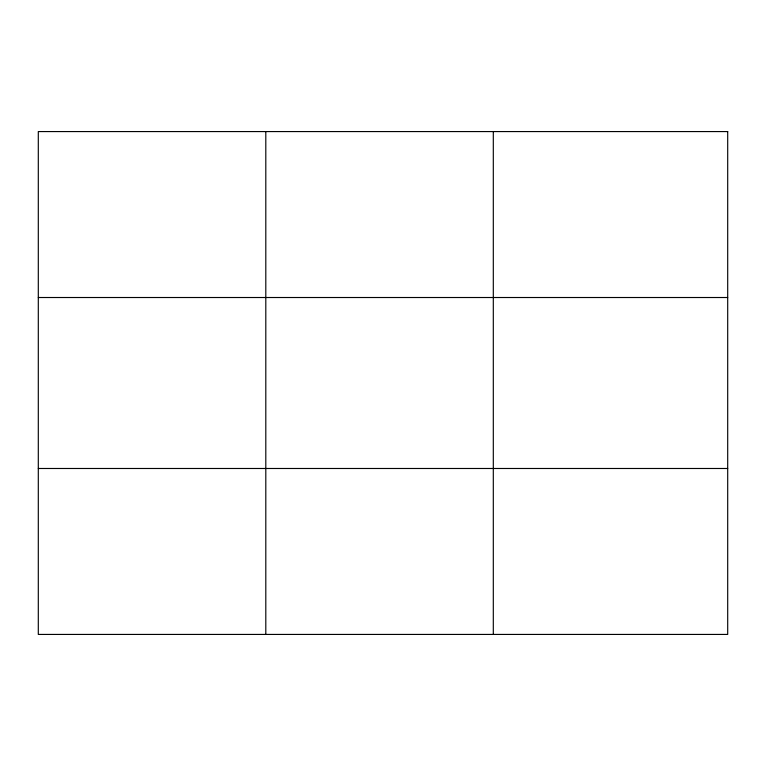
<?xml version="1.0" encoding="UTF-8"?>
<svg xmlns="http://www.w3.org/2000/svg" width="766" height="766" viewBox="0 0 766 766"><rect width="100%" height="100%" fill="white"/><g stroke="black" fill="none" stroke-linecap="round" stroke-linejoin="round"><path stroke-width="1.15" d="M265.802 131.57L265.802 634.43M493.304 131.57L493.304 634.43M38.3 297.514L727.7 297.514M38.3 468.486L727.7 468.486M727.7 131.57L727.7 634.43L38.3 634.43L38.3 131.57L727.7 131.57"/></g></svg>
